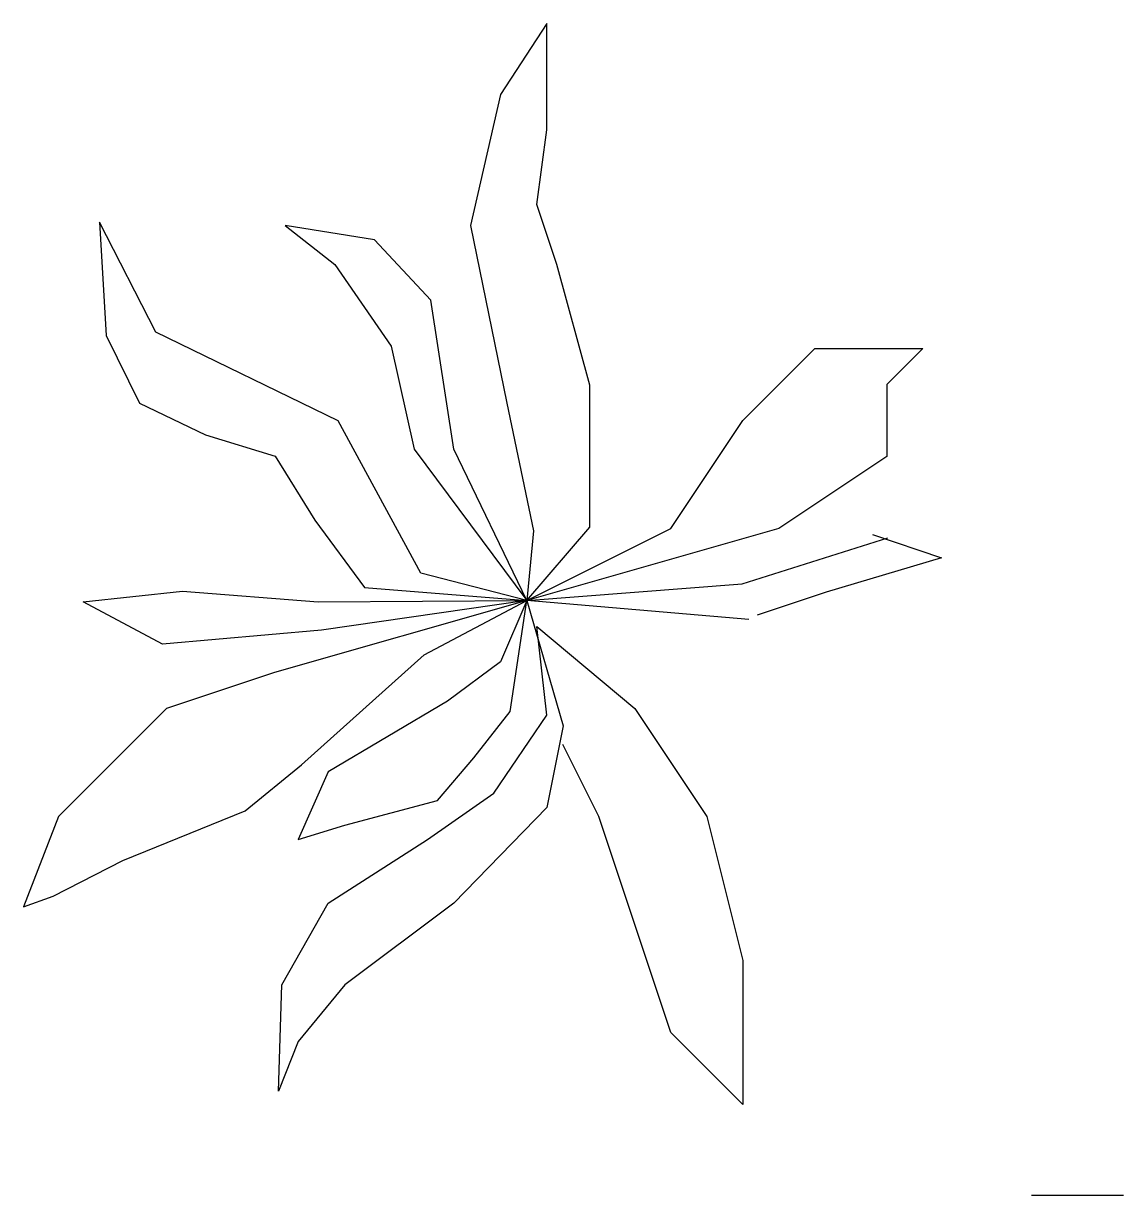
# Model space of a CAD drawing. Extents: x 1715.895 to 1716.798, y 1018.859 to 1019.821.
import ezdxf

# ---------------------------------------------------------------- set-up
doc = ezdxf.new("R2010")
doc.units = 0
doc.header["$MEASUREMENT"] = 0
doc.layers.add('PLANTAS', color=1, linetype='CONTINUOUS')

msp = doc.modelspace()

# ---------------------------------------------------------------- linework, layer by layer
at = {"layer": 'PLANTAS'}
for p, q in [((1716.32476, 1019.82123), (1716.2867, 1019.76299)), ((1716.32476, 1019.73384), (1716.32476, 1019.82123)), ((1716.2867, 1019.76299), (1716.26223, 1019.65521)), ((1716.31659, 1019.67266), (1716.32476, 1019.73384)), ((1716.33294, 1019.62318), (1716.31659, 1019.67266)), ((1716.00394, 1019.56782), (1715.9577, 1019.65808)), ((1715.9577, 1019.65808), (1715.96313, 1019.56488)), ((1716.18335, 1019.64357), (1716.10997, 1019.65521)), ((1716.10997, 1019.65521), (1716.15072, 1019.62318)), ((1716.26223, 1019.65521), (1716.29212, 1019.50951)), ((1716.2296, 1019.59403), (1716.18335, 1019.64357)), ((1716.15072, 1019.62318), (1716.19696, 1019.55612)), ((1716.36008, 1019.52409), (1716.33294, 1019.62318)), ((1716.24863, 1019.47167), (1716.2296, 1019.59403)), ((1715.96313, 1019.56488), (1715.99034, 1019.50951)), ((1716.15346, 1019.49494), (1716.00394, 1019.56782)), ((1716.19696, 1019.55612), (1716.21599, 1019.47167)), ((1716.48565, 1019.49522), (1716.54477, 1019.55434)), ((1716.54477, 1019.55434), (1716.63344, 1019.55434)), ((1716.63344, 1019.55434), (1716.60388, 1019.52478)), ((1716.36008, 1019.40755), (1716.36008, 1019.52409)), ((1716.60388, 1019.52478), (1716.60388, 1019.46566)), ((1715.99034, 1019.50951), (1716.04469, 1019.4833)), ((1716.29212, 1019.50951), (1716.3139, 1019.40467)), ((1716.22142, 1019.3697), (1716.15346, 1019.49494)), ((1716.42654, 1019.40655), (1716.48565, 1019.49522)), ((1716.04469, 1019.4833), (1716.10179, 1019.46585)), ((1716.10179, 1019.46585), (1716.13443, 1019.41337)), ((1716.21599, 1019.47167), (1716.30831, 1019.34743)), ((1716.30831, 1019.34743), (1716.24863, 1019.47167)), ((1716.60388, 1019.46566), (1716.51521, 1019.40655)), ((1716.13443, 1019.41337), (1716.17524, 1019.35807)), ((1716.30831, 1019.34743), (1716.36008, 1019.40755)), ((1716.51521, 1019.40655), (1716.30831, 1019.34743)), ((1716.30831, 1019.34743), (1716.42654, 1019.40655)), ((1716.3139, 1019.40467), (1716.30831, 1019.34743)), ((1716.4852, 1019.36094), (1716.60483, 1019.39885)), ((1716.59212, 1019.40146), (1716.64887, 1019.38254)), ((1716.64887, 1019.38254), (1716.55429, 1019.35417)), ((1716.30831, 1019.34743), (1716.22142, 1019.3697)), ((1716.17524, 1019.35807), (1716.30831, 1019.34743)), ((1716.30831, 1019.34743), (1716.4852, 1019.36094)), ((1715.9441, 1019.34637), (1716.02566, 1019.35513)), ((1716.02566, 1019.35513), (1716.13717, 1019.34637)), ((1716.55429, 1019.35417), (1716.49754, 1019.33525)), ((1716.00937, 1019.31146), (1715.9441, 1019.34637)), ((1716.30831, 1019.34743), (1716.1014, 1019.28832)), ((1716.13717, 1019.34637), (1716.30831, 1019.34743)), ((1716.30831, 1019.34743), (1716.13986, 1019.3231)), ((1716.22417, 1019.30271), (1716.30831, 1019.34743)), ((1716.30831, 1019.34743), (1716.2867, 1019.29689)), ((1716.29487, 1019.2561), (1716.30831, 1019.34743)), ((1716.49063, 1019.33186), (1716.30831, 1019.34743)), ((1716.30831, 1019.34743), (1716.33837, 1019.2444)), ((1716.13986, 1019.3231), (1716.00937, 1019.31146)), ((1716.31659, 1019.32598), (1716.39698, 1019.25876)), ((1716.32476, 1019.25316), (1716.31659, 1019.32598)), ((1716.12357, 1019.21237), (1716.22417, 1019.30271)), ((1716.2867, 1019.29689), (1716.2432, 1019.2648)), ((1716.1014, 1019.28832), (1716.01273, 1019.25876)), ((1716.2432, 1019.2648), (1716.14529, 1019.20656)), ((1716.01273, 1019.25876), (1715.98317, 1019.2292)), ((1716.26492, 1019.21819), (1716.29487, 1019.2561)), ((1716.28127, 1019.1891), (1716.32476, 1019.25316)), ((1716.39698, 1019.25876), (1716.45609, 1019.17009)), ((1716.33837, 1019.2444), (1716.32476, 1019.17741)), ((1715.98317, 1019.2292), (1715.92406, 1019.17009)), ((1716.36742, 1019.17009), (1716.33786, 1019.2292)), ((1716.23502, 1019.18322), (1716.26492, 1019.21819)), ((1716.07733, 1019.17453), (1716.12357, 1019.21237)), ((1716.14529, 1019.20656), (1716.12082, 1019.15119)), ((1716.22685, 1019.15119), (1716.28127, 1019.1891)), ((1716.15889, 1019.16283), (1716.23502, 1019.18322)), ((1716.32476, 1019.17741), (1716.24863, 1019.09877)), ((1715.92406, 1019.17009), (1715.89517, 1019.09583)), ((1715.97673, 1019.13374), (1716.07733, 1019.17453)), ((1716.39698, 1019.08142), (1716.36742, 1019.17009)), ((1716.45609, 1019.17009), (1716.48565, 1019.05186)), ((1716.12082, 1019.15119), (1716.15889, 1019.16283)), ((1716.14529, 1019.09877), (1716.22685, 1019.15119)), ((1715.91963, 1019.10459), (1715.97673, 1019.13374)), ((1715.89517, 1019.09583), (1715.91963, 1019.10459)), ((1716.10722, 1019.03178), (1716.14529, 1019.09877)), ((1716.24863, 1019.09877), (1716.15889, 1019.03178)), ((1716.42654, 1018.99274), (1716.39698, 1019.08142)), ((1716.48565, 1019.05186), (1716.48565, 1018.93363)), ((1716.10454, 1018.94439), (1716.10722, 1019.03178)), ((1716.15889, 1019.03178), (1716.12082, 1018.98517)), ((1716.48565, 1018.93363), (1716.42654, 1018.99274)), ((1716.12082, 1018.98517), (1716.10454, 1018.94439)), ((1716.79832, 1018.85874), (1716.72266, 1018.85874))]:
    msp.add_line(p, q, dxfattribs=at)

doc.saveas('drawing.dxf')
